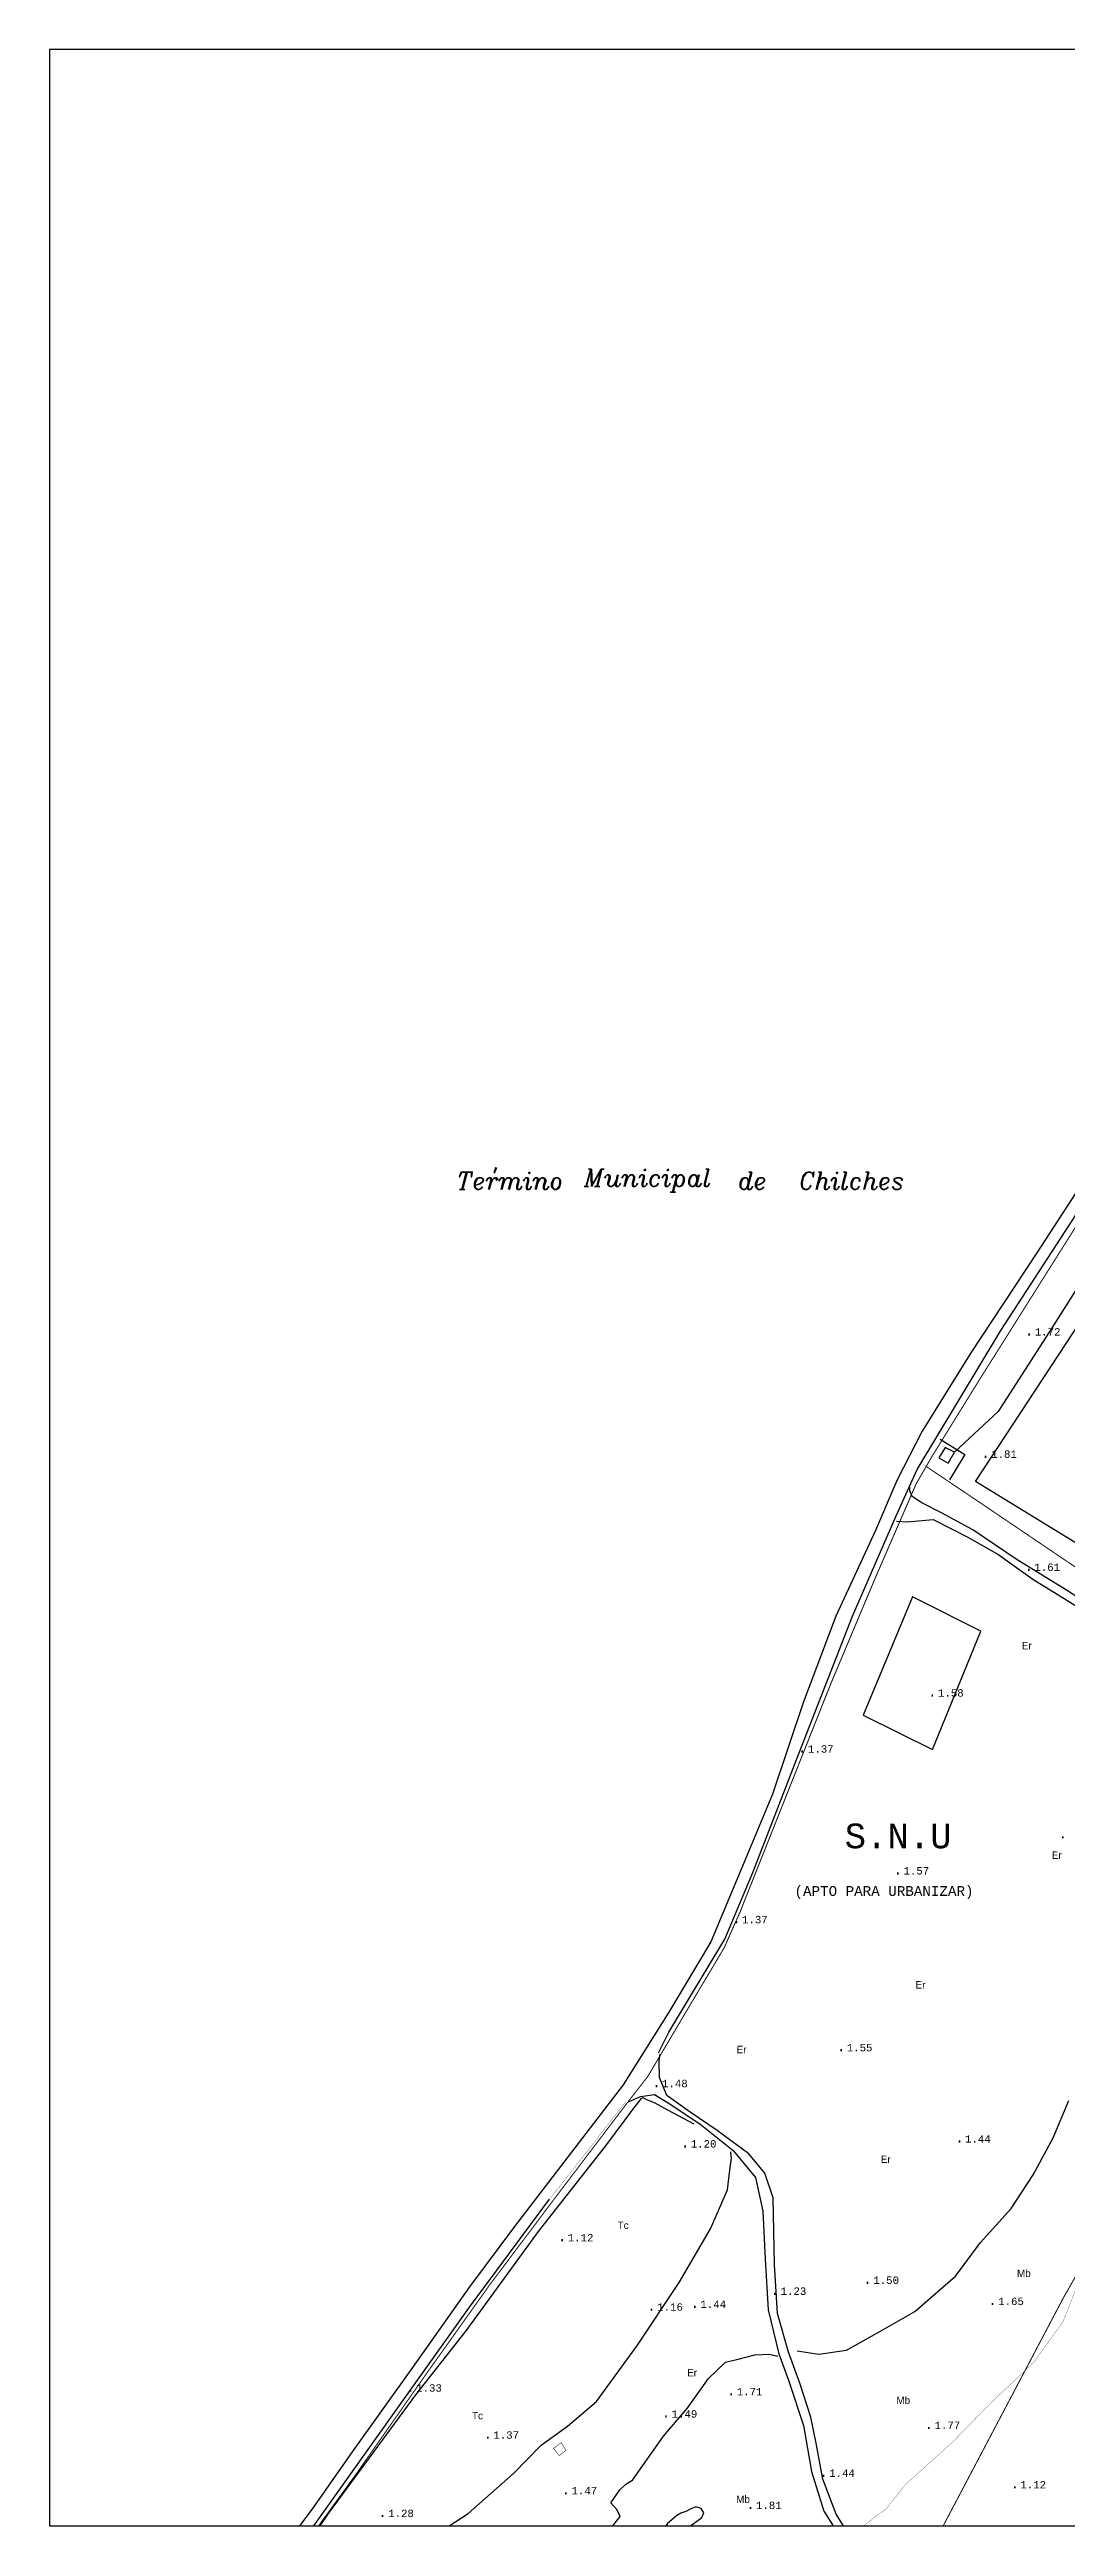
# Model space of a CAD drawing. Extents: x 742700 to 743500, y 4404700 to 4405200.
# Drawn here: x 742700 to 742905, y 4404700 to 4405200 of the extents above; entities that cross this region are included whole.
import ezdxf
from ezdxf.enums import TextEntityAlignment as Align

# ---------------------------------------------------------------- set-up
doc = ezdxf.new("R2010")
doc.units = 0
doc.header["$MEASUREMENT"] = 0
for name, color, linetype in [('18', 7, 'CONTINUOUS'), ('2', 7, 'CONTINUOUS'), ('21', 7, 'CONTINUOUS'), ('24', 7, 'CONTINUOUS'), ('33', 7, 'CONTINUOUS'), ('41', 7, 'CONTINUOUS'), ('42', 7, 'CONTINUOUS'), ('46', 7, 'CONTINUOUS'), ('50', 7, 'CONTINUOUS'), ('51', 7, 'CONTINUOUS'), ('54', 7, 'CONTINUOUS'), ('6', 7, 'CONTINUOUS')]:
    doc.layers.add(name, color=color, linetype=linetype)
doc.styles.add('ITALICC', font='italicc', dxfattribs={"height": 0.2})
doc.styles.add('MONOTXT', font='monotxt', dxfattribs={"height": 0.2})
doc.styles.get("Standard").update_dxf_attribs({"font": 'txt', "height": 0.2})

msp = doc.modelspace()

# ---------------------------------------------------------------- linework, layer by layer
at = {"layer": '18', "color": 3, "linetype": 'Continuous', "const_width": 0.2}
msp.add_lwpolyline([(742880.53, 4404700), (742904.85, 4404746.11), (742913.3599999999, 4404761.04), (742916.2099999998, 4404766.07), (742919.9899999999, 4404771.16), (742926.58, 4404778.66), (742951.51, 4404802.75), (742954.0099999999, 4404805.55), (742966.01, 4404824.28), (742979.63, 4404844.69), (742988.17, 4404856.37), (743000.0000000001, 4404871.91)], dxfattribs=at)
at = {"layer": '2', "color": 7, "linetype": 'Continuous'}
msp.add_3dface([(743500, 4404700), (743500, 4405200), (742700, 4405200), (742700, 4404700)], dxfattribs=at)
at = {"layer": '21', "color": 30, "linetype": 'Continuous', "elevation": 2}
msp.add_lwpolyline([(742829.5099999999, 4404700), (742831.7500000001, 4404701.7), (742832.1900000002, 4404702.65), (742831.64, 4404703.53), (742830.58, 4404703.84), (742829.45, 4404703.4), (742828.55, 4404702.94), (742827.5699999998, 4404702.6), (742826.6700000002, 4404702.07), (742824.8399999999, 4404700.53), (742824.4999999999, 4404700)], dxfattribs=at)
at = {"layer": '33', "color": 5, "linetype": 'Continuous', "const_width": 0.05, "elevation": 1.18}
msp.add_lwpolyline([(742864.4699999999, 4404700), (742866.54, 4404701.63), (742869.0599999998, 4404703.49), (742872.97, 4404708.42), (742882.3000000002, 4404716.810000001), (742890.6899999998, 4404725.35), (742898.81, 4404733), (742904.7099999998, 4404741.2), (742907.8599999999, 4404749.05)], dxfattribs=at)
at = {"layer": '41', "color": 1, "linetype": 'Continuous', "extrusion": (0.8417587190969751, -0.53985392359806, 0), "const_width": 0.05, "elevation": -1752687.365708}
msp.add_lwpolyline([(4109002.093218874, 2.48), (4108919.848748544, 2.58)], dxfattribs=at)
at = {"layer": '41', "color": 1, "linetype": 'Continuous', "extrusion": (0.01572404219973292, 0.0228783738996114, 0.999614592983021), "const_width": 0.05, "elevation": 112460.877881}
msp.add_lwpolyline([(1882767.447551637, -4049404.229605188), (1882689.653254494, -4049404.950043884), (1882618.491516586, -4049405.310263232)], dxfattribs=at)
at = {"layer": '41', "color": 3, "linetype": 'Continuous'}
for points in [[(742830.1999999998, 4404781.13, 1.48), (742824.9200000002, 4404783.95, 1.48), (742822.37, 4404785.35, 1.47), (742820.5399999998, 4404786.12, 1.47), (742819.95, 4404786.42, 1.47), (742819.53, 4404786.34, 1.39), (742817.9899999999, 4404784.35, 1.33), (742812.54, 4404777.03, 1.3), (742798.7299999999, 4404759.43, 1.35), (742784.1099999999, 4404739.41, 1.39), (742773.9300000002, 4404726.46, 1.42), (742765.4999999999, 4404715.02, 1.34), (742756.31, 4404702.52, 1.42), (742754.58, 4404700, 1.36)], [(742851.03, 4404735.38, 1.38), (742851.03, 4404735.38, 1.38), (742855.43, 4404734.71, 1.38), (742860.9899999999, 4404735.5, 1.35), (742867.72, 4404739.23, 1.29), (742874.8, 4404743.3, 1.29), (742883.0600000002, 4404750.43, 1.29), (742888.0799999998, 4404757.25, 1.29), (742894.25, 4404764.09, 1.28), (742898.7199999999, 4404770.92, 1.28), (742902.7799999998, 4404778.39, 1.28), (742905.91, 4404785.92, 1.28)], [(742780.72, 4404700, 1.29), (742784.57, 4404702.55, 1.29), (742793.7399999999, 4404710.61, 1.43), (742799.3299999998, 4404716.3, 1.43), (742804.64, 4404720.17, 1.43), (742810.4899999999, 4404725.15, 1.43), (742818.81, 4404736.48, 1.43), (742827.2299999999, 4404749.15, 1.43), (742833.55, 4404759.99, 1.22), (742836.9699999999, 4404767.86, 1.22), (742837.4400000002, 4404771.810000001, 1.27), (742837.76, 4404774.35, 1.42), (742837.6599999998, 4404775.25, 1.42), (742837.6599999998, 4404775.54, 1.43)], [(742813.82, 4404700, 1.59), (742815.2999999998, 4404701.93, 1.59), (742814.5799999998, 4404703.33, 1.59), (742813.3999999998, 4404704.7, 1.59), (742815.25, 4404707.29, 1.59), (742816.42, 4404708.41, 1.59), (742817.8, 4404709.24, 1.59), (742824.05, 4404718.12, 1.59), (742828.8100000002, 4404723.74, 1.59), (742833.0999999999, 4404729.79, 1.59), (742836.53, 4404733.09, 1.49), (742838.8499999999, 4404733.58, 1.32), (742842.4799999999, 4404734.52, 1.32), (742845.3999999998, 4404734.66, 1.32), (742847.11, 4404734.31, 1.38)]]:
    msp.add_polyline3d(points, dxfattribs=at)
at = {"layer": '46', "color": 7, "linetype": 'Continuous', "const_width": 0.2}
for points in [[(742754.33, 4404700), (742761.8499999999, 4404710.35), (742776.2599999999, 4404730.91), (742788.9500000002, 4404748.72), (742802.2499999999, 4404766.39), (742816.8899999999, 4404785.66), (742820.8699999999, 4404790.77), (742830.1299999999, 4404806.4), (742836.29, 4404816.72), (742839.53, 4404824.03), (742857.87, 4404870.13), (742866.69, 4404891.1), (742875.08, 4404910.41), (742878.2899999998, 4404915.96), (742887.93, 4404931.54), (742911.7299999999, 4404969.31), (742929.9899999999, 4404997.43), (742931.69, 4405000)], [(743000.0000000001, 4404830.94), (742998.7099999998, 4404831.82), (742939.4499999998, 4404871.84), (742887.66, 4404906.83), (742877.1099999999, 4404913.92)]]:
    msp.add_lwpolyline(points, dxfattribs=at)
at = {"layer": '51', "color": 1, "linetype": 'Continuous', "extrusion": (-0.08285098739790761, 0.1067857170973031, 0.9908241642749769), "const_width": 0.1, "elevation": 408821.666691}
msp.add_lwpolyline([(-3286956.571297494, -2997009.93361728), (-3286954.647031478, -2997009.933077393), (-3286954.643081053, -2997008.083919642), (-3286956.389305466, -2997008.083379756), (-3286956.571297494, -2997009.93361728)], dxfattribs=at)
at = {"layer": '51', "color": 1, "linetype": 'Continuous'}
msp.add_polyline3d([(742879.6700000002, 4404915.65, 7.15), (742881.56, 4404914.59, 7.15), (742882.7999999998, 4404916.79, 7.04), (742880.95, 4404917.77, 6.98), (742879.6700000002, 4404915.65, 7.15)], dxfattribs=at)
at = {"layer": '54', "color": 1, "linetype": 'Continuous', "elevation": 1.95}
msp.add_lwpolyline([(742879.9099999998, 4404919.42), (742884.9300000002, 4404916.34), (742881.82, 4404911.24)], dxfattribs=at)
at = {"layer": '54', "color": 1, "linetype": 'Continuous', "extrusion": (0.0002119577000019952, -0.0002967408000027934, 0.9999999335094133), "elevation": -1147.843865}
msp.add_lwpolyline([(742874.3029291441, 4404887.423324898), (742864.3729314866, 4404863.563322356), (742878.3729311721, 4404856.643323541), (742888.1029309535, 4404880.483323104), (742874.3029291441, 4404887.453324896)], dxfattribs=at)
at = {"layer": '6', "color": 7, "linetype": 'Continuous', "const_width": 0.05, "elevation": 1.44}
msp.add_lwpolyline([(742801.04, 4404765.99), (742801.04, 4404765.99), (742806.1099999999, 4404772.44), (742814.9100000001, 4404783.72), (742816.42, 4404785.66)], dxfattribs=at)
at = {"layer": '6', "color": 7, "linetype": 'Continuous'}
for points in [[(742927.25, 4405000, 1.79), (742921.52, 4404991.39, 1.79), (742912.6099999999, 4404977.23, 1.79), (742899.3299999998, 4404956.87, 1.79), (742886.13, 4404936.84, 1.78), (742876.27, 4404921.05, 1.78), (742871.2399999999, 4404911.25, 1.78), (742866.8399999999, 4404900.98, 1.71), (742858.84, 4404883.67, 1.7), (742852.3200000002, 4404866.37, 1.7), (742846.09, 4404847.78, 1.7), (742839.98, 4404833.21, 1.65), (742833.63, 4404817.94, 1.65), (742825.1099999999, 4404803.74, 1.65), (742815.92, 4404789.05, 1.65), (742805.45, 4404775.47, 1.57), (742793.9199999998, 4404760.48, 1.56), (742784.88, 4404748.26, 1.56), (742773.31, 4404732, 1.55), (742761.16, 4404714.94, 1.55), (742752.99, 4404703.35, 1.55), (742750.4799999999, 4404700, 1.51)], [(742823, 4404795.56, 1.44), (742825.1299999999, 4404799.72, 1.44), (742836.45, 4404818.51, 1.58), (742842.1, 4404831.91, 1.58), (742851.45, 4404856.07, 1.58), (742862.2499999999, 4404883.72, 1.58), (742871.02, 4404903.92, 1.59), (742875.26, 4404913.33, 1.68), (742892.18, 4404941.38, 1.68), (742906.7799999998, 4404963.86, 1.76), (742923.4699999999, 4404990.55, 1.85), (742929.7099999998, 4405000, 1.88)], [(742918.28, 4404977.65, 1.91), (742919.4500000002, 4404977.02, 1.91), (742920.51, 4404976.44, 1.91), (742921.1199999999, 4404976.1, 1.89), (742921.52, 4404975.37, 1.73), (742921.72, 4404974.27, 1.73), (742920.5299999998, 4404972.29, 1.73), (742918.95, 4404969.33, 1.73), (742917.02, 4404965.91, 1.73), (742913.1199999999, 4404958.68, 1.72), (742902.4500000002, 4404941.76, 1.72), (742891.68, 4404925.03, 1.72), (742882.7999999998, 4404916.79, 7.04)], [(742943.11, 4404953.34, 1.81), (742907.3899999999, 4404898.4, 1.81), (742887.0600000002, 4404910.87, 1.81), (742923.5799999998, 4404966.39, 1.86), (742924.6099999999, 4404967.69, 1.86), (742925.13, 4404968.17, 1.86), (742925.55, 4404968.75, 1.86)], [(743000.0000000001, 4404828.79, 1.75), (742996.7199999999, 4404831.1, 1.7), (742982.0600000002, 4404840.69, 1.7), (742969.7499999999, 4404849.1, 1.69), (742961.7, 4404853.66, 1.64), (742955.7799999998, 4404856.560000001, 1.61), (742944.99, 4404862.85, 1.53), (742931.68, 4404871.09, 1.5), (742919.4500000002, 4404879.55, 1.5), (742914.98, 4404882.81, 1.5), (742905.4299999998, 4404888.94, 1.49), (742895.2700000001, 4404895.19, 1.49), (742886.56, 4404901.12, 1.49), (742880.2000000002, 4404904.55, 1.66), (742876.23, 4404906.58, 1.66), (742874.2999999998, 4404907.86, 1.66), (742873.8099999998, 4404909.01, 1.66), (742873.78, 4404909.77, 1.66)], [(742871.1199999999, 4404902.84, 1.66), (742873.2999999998, 4404902.77, 1.66), (742878.49, 4404903.24, 1.66), (742885.38, 4404899.69, 1.69), (742891.5600000002, 4404896.22, 1.69), (742898.67, 4404891.19, 1.66), (742903.55, 4404888.12, 1.65), (742911.6, 4404883.15, 1.65), (742920.5799999998, 4404876.85, 1.65), (742930.0799999998, 4404869.97, 1.65), (742939, 4404864.67, 1.62), (742945.3399999999, 4404860.96, 1.62), (742952.74, 4404856.9, 1.61), (742958.18, 4404853.79, 1.61), (742967.02, 4404848.48, 1.6), (742979.28, 4404841.14, 1.59), (742992.4999999999, 4404831.67, 1.59), (742999.91, 4404826.79, 1.68), (743000.0000000001, 4404826.73, 1.68)], [(742860.41, 4404700, 1.41), (742858.89, 4404702.41, 1.51), (742856.26, 4404709.45, 1.54), (742854.8699999999, 4404716.75, 1.59), (742853.8299999998, 4404721.99, 1.5), (742851.6, 4404728.86, 1.5), (742849.26, 4404735.07, 1.47), (742847.0899999999, 4404742.92, 1.47), (742846.4799999999, 4404752.810000001, 1.37), (742846.2000000002, 4404766.28, 1.37), (742844.4899999999, 4404771.22, 1.37), (742841.2500000001, 4404775.16, 1.4), (742834.8900000001, 4404779.87, 1.43), (742829.42, 4404783.54, 1.44), (742824.71, 4404786.92, 1.44), (742823.2499999999, 4404790.55, 1.41), (742823.1499999998, 4404793.85, 1.41), (742823.36, 4404795.25, 1.41)], [(742817, 4404785.66, 1.41), (742819.3599999999, 4404786.68, 1.41), (742822.2199999999, 4404787.09, 1.41), (742825.01, 4404785.42, 1.44), (742831.3799999999, 4404781.2, 1.59), (742838.14, 4404775.79, 1.64), (742842.63, 4404770.36, 1.57), (742844.0999999999, 4404763.57, 1.43), (742844.6099999999, 4404753.88, 1.37), (742845.1499999998, 4404743.66, 1.37), (742847.36, 4404734.77, 1.43), (742849.31, 4404729.47, 1.49), (742852.29, 4404720.27, 1.48), (742853.9499999998, 4404710.97, 1.48), (742856.41, 4404703.02, 1.56), (742858.32, 4404700, 1.52)], [(742753.43, 4404700, 1.37), (742771.85, 4404725.93, 1.43), (742785.03, 4404744.43, 1.43), (742801.04, 4404765.99, 1.44)]]:
    msp.add_polyline3d(points, dxfattribs=at)

# ---------------------------------------------------------------- texts
at = {"layer": '24', "color": 7, "linetype": 'Continuous', "style": 'MONOTXT'}
for s, height, p in [('1.72                        ', 1.5, (742899.05, 4404940.34, 1.72)), ('.                           ', 1.99, (742897.05, 4404940.34, 1.72)), ('.                           ', 1.99, (742888.23, 4404915.65, 1.81)), ('1.81                        ', 1.5, (742890.2299999999, 4404915.65, 1.81)), ('.                           ', 1.99, (742896.96, 4404892.82, 1.61)), ('1.61                        ', 1.5, (742898.9599999998, 4404892.82, 1.61)), ('.                           ', 1.99, (742877.49, 4404867.44, 1.58)), ('1.58                        ', 1.5, (742879.49, 4404867.44, 1.58)), ('.                           ', 1.99, (742851.2199999999, 4404856.13, 1.37)), ('1.37                        ', 1.5, (742853.2199999999, 4404856.13, 1.37)), ('.                           ', 1.99, (742903.8599999999, 4404838.83, 1.5)), ('.                           ', 1.99, (742870.52, 4404831.53, 1.57)), ('1.57                        ', 1.5, (742872.5199999998, 4404831.53, 1.57)), ('.                           ', 1.99, (742837.9, 4404821.68, 1.37)), ('1.37                        ', 1.5, (742839.9000000001, 4404821.68, 1.37)), ('.                           ', 1.99, (742859.06, 4404795.83, 1.55)), ('1.55                        ', 1.5, (742861.06, 4404795.83, 1.55)), ('.                           ', 1.99, (742821.7399999999, 4404788.58, 1.48)), ('1.48                        ', 1.5, (742823.7399999999, 4404788.58, 1.48)), ('.                           ', 1.99, (742827.5500000002, 4404776.4, 1.2)), ('1.20                        ', 1.5, (742829.5499999998, 4404776.4, 1.2)), ('.                           ', 1.99, (742882.95, 4404777.4, 1.44)), ('1.44                        ', 1.5, (742884.95, 4404777.4, 1.44)), ('.                           ', 1.99, (742802.69, 4404757.47, 1.12)), ('1.12                        ', 1.5, (742804.69, 4404757.47, 1.12)), ('.                           ', 1.99, (742845.7, 4404746.66, 1.23)), ('1.23                        ', 1.5, (742847.7000000002, 4404746.66, 1.23)), ('.                           ', 1.99, (742864.42, 4404748.87, 1.5)), ('1.50                        ', 1.5, (742866.42, 4404748.87, 1.5)), ('1.65                        ', 1.5, (742891.65, 4404744.6, 1.65)), ('.                           ', 1.99, (742820.77, 4404743.46, 1.16)), ('1.16                        ', 1.5, (742822.77, 4404743.46, 1.16)), ('.                           ', 1.99, (742829.4899999999, 4404744.02, 1.44)), ('1.44                        ', 1.5, (742831.4899999999, 4404744.02, 1.44)), ('.                           ', 1.99, (742889.6499999998, 4404744.6, 1.65)), ('.                           ', 1.99, (742772.0700000002, 4404727.11, 1.33)), ('1.33                        ', 1.5, (742774.07, 4404727.11, 1.33)), ('.                           ', 1.99, (742836.84, 4404726.37, 1.71)), ('1.71                        ', 1.5, (742838.8399999999, 4404726.37, 1.71)), ('.                           ', 1.99, (742823.6799999998, 4404721.87, 1.49)), ('1.49                        ', 1.5, (742825.68, 4404721.87, 1.49)), ('1.77                        ', 1.5, (742878.79, 4404719.560000001, 1.77)), ('.                           ', 1.99, (742787.6700000002, 4404717.61, 1.37)), ('1.37                        ', 1.5, (742789.67, 4404717.61, 1.37)), ('.                           ', 1.99, (742876.79, 4404719.560000001, 1.77)), ('1.44                        ', 1.5, (742857.5099999999, 4404709.91, 1.44)), ('.                           ', 1.99, (742803.44, 4404706.37, 1.47)), ('1.47                        ', 1.5, (742805.44, 4404706.37, 1.47)), ('.                           ', 1.99, (742855.51, 4404709.91, 1.44)), ('.                           ', 1.99, (742894.13, 4404707.58, 1.12)), ('1.12                        ', 1.5, (742896.13, 4404707.58, 1.12)), ('.                           ', 1.99, (742766.42, 4404701.79, 1.28)), ('1.28                        ', 1.5, (742768.42, 4404701.79, 1.28)), ('.                           ', 1.99, (742840.7299999999, 4404703.41, 1.81)), ('1.81                        ', 1.5, (742842.73, 4404703.41, 1.81))]:
    msp.add_text(s, height=height, dxfattribs=at).set_placement(p)
at = {"layer": '42', "color": 7, "linetype": 'Continuous'}
for s, p in [('Er                          ', (742896.42, 4404876.99, 1.64)), ('Er                          ', (742902.48, 4404834.69, 1.64)), ('Er                          ', (742874.9699999999, 4404808.51, 1.64)), ('Er                          ', (742838.8200000002, 4404795.46, 1.64)), ('Er                          ', (742867.93, 4404773.3, 1.63)), ('Tc                          ', (742814.78, 4404759.97, 1.35)), ('Mb                          ', (742895.4500000002, 4404750.26, 1.58)), ('Er                          ', (742828.8299999998, 4404730.21, 1.34)), ('Mb                          ', (742871.0899999999, 4404724.62, 1.58)), ('Tc                          ', (742785.3499999999, 4404721.52, 1.35)), ('Mb                          ', (742838.7199999999, 4404704.66, 1.85))]:
    msp.add_text(s, height=1.49, rotation=359.7900000066, dxfattribs=at).set_placement(p)
at = {"layer": '50', "color": 7, "linetype": 'Continuous', "style": 'ITALICC'}
for s, p in [('Termino', (742792.9699999999, 4404971.62)), ("'", (742789.7699999998, 4404972.53)), ('Municipal', (742820.8200000002, 4404971.62)), ('de', (742841.9799999999, 4404971.62)), ('Chilches', (742862.0099999999, 4404971.62))]:
    msp.add_text(s, height=3.5, dxfattribs=at).set_placement(p, align=Align.MIDDLE)
at = {"layer": '50', "color": 7, "linetype": 'Continuous', "style": 'MONOTXT'}
for s, height, p in [('S.N.U                       ', 4.99, (742860.6399999999, 4404836.83)), ('(APTO PARA URBANIZAR)       ', 1.99, (742850.5, 4404827.21))]:
    msp.add_text(s, height=height, dxfattribs=at).set_placement(p)

doc.saveas('drawing.dxf')
